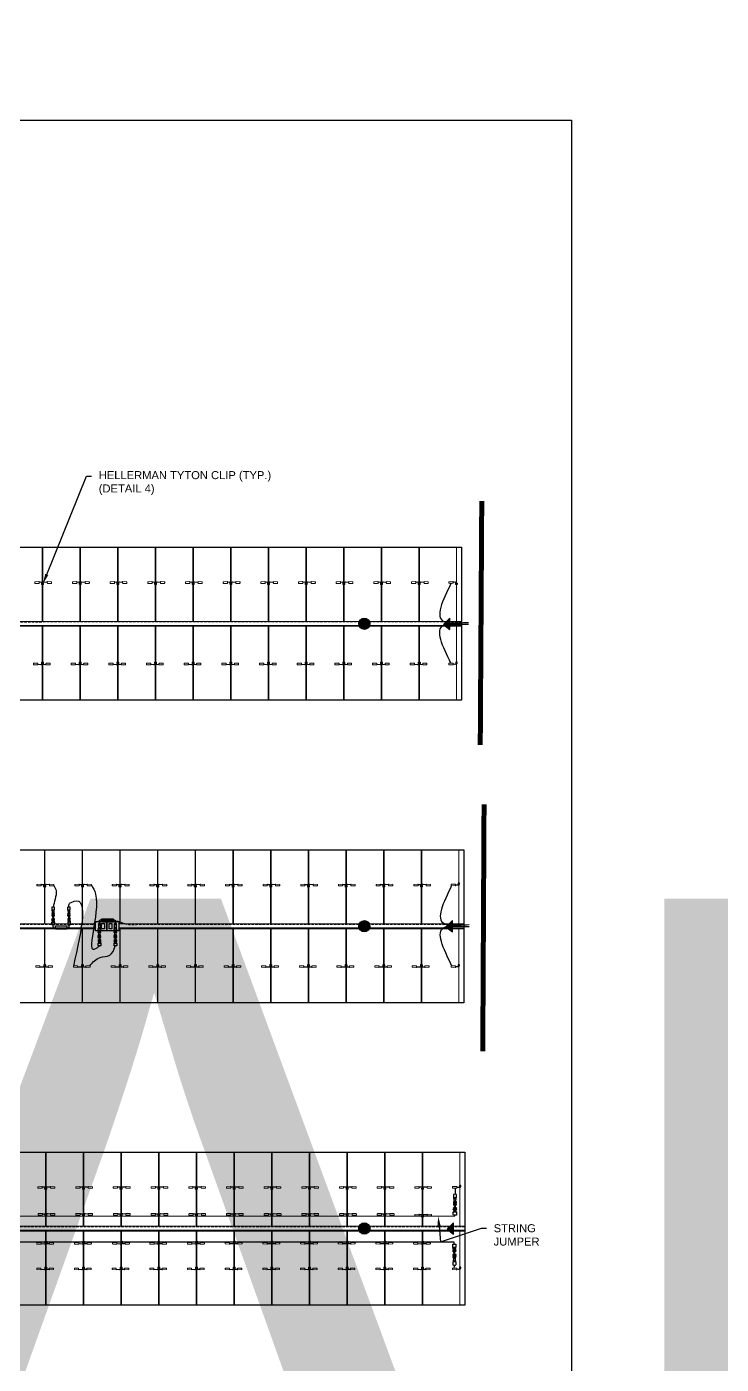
# Model space of a CAD drawing. Header units: feet. Extents: x -327 to 55127, y -2634 to 4121.
# Drawn here: x 169.9 to 239.4, y 70.6 to 204.3 of the extents above; entities that cross this region are included whole.
import ezdxf
from ezdxf import colors
from ezdxf.entities.mleader import LeaderData, LeaderLine
from ezdxf.enums import TextEntityAlignment as Align
from ezdxf.math import Vec2, Vec3

# ---------------------------------------------------------------- set-up
doc = ezdxf.new("R2018")
doc.units = ezdxf.units.FT
doc.header["$MEASUREMENT"] = 0
doc.set_wipeout_variables(frame=1)
for name, pattern in [('ACAD-x100644055pbs01-civil$0${ Chain Double-Dash }', [0]), ('HIDDEN', [0.375, 0.25, -0.125]), ('PHANTOM', [2.5, 1.25, -0.25, 0.25, -0.25, 0.25, -0.25])]:
    doc.linetypes.add(name, pattern=pattern)
for name, color, linetype in [('@2x40.5 Tracker LR5', 5, 'Continuous'), ('E-CABL-HARN-NEG', 3, 'Continuous'), ('E-EQPM-HRDW', 16, 'Continuous'), ('E-HARN-COMP', 8, 'Continuous'), ('E-TRNK-CABL-NEG', 6, 'HIDDEN'), ('E-TRUNK-CABLE-POS', 6, 'HIDDEN'), ('E-WIRING DETAILS', 7, 'Continuous'), ('G-ANNO-TEXT', 1, 'Continuous'), ('G-MATC-LINE', 6, 'PHANTOM'), ('G-TEXT', 7, 'Continuous'), ('PDF_Ediciones', 1, 'Continuous'), ('XREF', 7, 'Continuous')]:
    doc.layers.add(name, color=color, linetype=linetype)
doc.layers.add('E-MODULE', color=253, linetype='Continuous', lineweight=0)
doc.layers.add('E-TRACER-EQMPT', color=252, linetype='Continuous', lineweight=0)
doc.styles.add('NEI-A', font='arial.ttf')
doc.styles.get("Standard").update_dxf_attribs({"font": 'arial.ttf'})

# ---------------------------------------------------------------- blocks, each defined once
blk = doc.blocks.new('DETAIL_TITLE')
at = {"style": 'NEI-A', "flags": 8}
blk.add_attdef('#', text='', height=0.2, dxfattribs=at).set_placement((0.5922, -0.5109), align=Align.MIDDLE_CENTER)
at = {"lineweight": 30, "flags": 104}
blk.add_attdef('DETAIL_TITLE', text='', height=0.2, dxfattribs=at).set_placement((0.9099, -0.5251), align=Align.BOTTOM_LEFT)
at = {"style": 'NEI-A'}
for tag, p in [('SCALE:', (0.9386, -0.7379)), ('1"_=_', (1.5474, -0.7379))]:
    blk.add_attdef(tag, text='', height=0.1, dxfattribs=at).set_placement(p, align=Align.BOTTOM_LEFT)
blk = doc.blocks.new('CLIP')
blk.add_lwpolyline([(-0.09, 0.1), (0.05, 0.1), (0.05, -0.02), (-0.09, -0.02)], close=True)
at = {"layer": 'PDF_Ediciones', "lineweight": 0}
for points in [[(-0.9, -0.15, -0.414213), (-0.93, -0.12), (-0.93, -0.04, -0.414213), (-0.89, 0), (-0.53, 0, -0.414213), (-0.5, -0.04), (-0.5, -0.12, -0.414213), (-0.53, -0.17), (-0.9, -0.15)], [(0.71, -0.15, 0.414213), (0.75, -0.12), (0.75, -0.04, 0.414213), (0.72, 0), (0.35, 0, 0.414213), (0.32, -0.04), (0.32, -0.12, 0.414213), (0.35, -0.17), (0.71, -0.15)]]:
    blk.add_lwpolyline(points, format="xyb", dxfattribs=at)
at = {"layer": 'XREF', "flags": 128}
blk.add_lwpolyline([(-0.51, -0.1), (-0.18, -0.12, 0.486695), (-0.07, -0.03), (-0.07, 0.11, -0.78238), (0.02, 0.12), (0.02, -0.03, 0.37874), (0.16, -0.11), (0.33, -0.1)], format="xyb", dxfattribs=at)
blk = doc.blocks.new('AES Clamp')
h = blk.add_hatch(color=256)
h.dxf.hatch_style = 1
h.paths.add_polyline_path([(-0.56, 0, 1), (0.56, 0, 1)])
at = {"layer": 'E-WIRING DETAILS'}
blk.add_circle((0, 0), 0.564, dxfattribs=at)
blk = doc.blocks.new('Injected piece wire support')
h = blk.add_hatch(color=256)
h.dxf.hatch_style = 1
h.paths.add_polyline_path([(0, 0.57), (0, -0.57), (0.64, 0.07)])
at = {"layer": 'E-EQPM-HRDW', "flags": 128}
blk.add_lwpolyline([(0.64, 0.07), (0, 0.57), (0, -0.57)], close=True, dxfattribs=at)
blk = doc.blocks.new('A$C2C7A52CE')
at = {"layer": 'E-HARN-COMP'}
for p, q in [((-0.496, 0.086, 0.079), (-0.494, 0.085, 0.079)), ((-0.496, -0.086, 0.079), (-0.494, -0.085, 0.079))]:
    blk.add_line(p, q, dxfattribs=at)
for points, elevation in [([(-0.634, -0.1), (-0.636, -0.098), (-0.636, 0.098), (-0.634, 0.1), (-0.576, 0.1), (-0.573, 0.097), (-0.573, -0.097), (-0.576, -0.1), (-0.634, -0.1)], -0.033), ([(-0.634, 0.031), (-0.629, 0.031), (-0.629, 0.022), (-0.598, 0.022)], 0.079), ([(-0.573, 0.062), (-0.571, 0.06), (-0.515, 0.06), (-0.512, 0.062)], 0.015), ([(-0.509, -0.1), (-0.512, -0.097), (-0.512, 0.097), (-0.509, 0.1), (-0.496, 0.1), (-0.496, -0.1), (-0.509, -0.1)], -0.033), ([(-0.493, 0.097), (-0.493, 0.093), (-0.491, 0.089), (-0.389, 0.062), (-0.284, 0.075), (-0.281, 0.078), (-0.27, 0.078), (-0.27, -0.078), (-0.281, -0.078), (-0.284, -0.075), (-0.389, -0.062), (-0.491, -0.089), (-0.493, -0.097), (-0.493, 0.097)], -0.033), ([(-0.27, -0.078), (-0.267, -0.075), (-0.267, 0.075), (-0.27, 0.078)], -0.033), ([(-0.267, 0.069), (-0.263, 0.065), (-0.246, 0.065), (-0.246, 0.072), (-0.237, 0.072), (-0.237, 0.065), (-0.222, 0.065), (-0.218, 0.072), (-0.216, 0.072), (-0.212, 0.065), (-0.209, 0.065), (-0.204, 0.072), (-0.203, 0.072)], 0.079), ([(-0.003, -0.087), (-0.006, -0.091), (-0.033, -0.1), (-0.141, -0.1), (-0.198, -0.098), (-0.203, -0.095), (-0.203, 0.094), (-0.198, 0.098), (-0.141, 0.1), (-0.034, 0.1), (-0.006, 0.09), (-0.003, 0.087), (0, 0.059), (0, 0.002), (-0.002, -0.07), (-0.003, -0.087)], -0.024), ([(-0.634, -0.031), (-0.629, -0.031), (-0.629, -0.022), (-0.598, -0.022)], 0.079), ([(-0.573, -0.063), (-0.571, -0.06), (-0.515, -0.06), (-0.512, -0.063)], 0.015), ([(-0.267, -0.069), (-0.263, -0.065), (-0.246, -0.065), (-0.246, -0.072), (-0.237, -0.072), (-0.237, -0.065), (-0.229, -0.065), (-0.225, -0.073), (-0.223, -0.073), (-0.218, -0.065), (-0.215, -0.065), (-0.211, -0.073), (-0.209, -0.073), (-0.205, -0.065), (-0.203, -0.065)], -0.039)]:
    blk.add_lwpolyline(points, dxfattribs=dict(at, elevation=elevation))
for points in [[(-0.59, 0.018), (-0.426, 0.018)], [(-0.426, 0.018), (-0.426, -0.018)], [(-0.59, -0.018), (-0.426, -0.018)]]:
    blk.add_lwpolyline(points, dxfattribs=at)
blk = doc.blocks.new('A$C084F4888')
at = {"layer": 'E-HARN-COMP'}
for p, q in [((0.523, 0.021, 0.006), (0.415, 0.021, 0.006)), ((0.54, 0.017, 0.006), (0.568, 0.017, 0.006)), ((0.523, -0.021, 0.006), (0.415, -0.021, 0.006)), ((0.54, -0.017, 0.006), (0.568, -0.017, 0.006))]:
    blk.add_line(p, q, dxfattribs=at)
for points, elevation in [([(0.196, -0.096), (0.2, -0.092), (0.2, 0.092), (0.196, 0.097), (0.034, 0.098), (0.006, 0.089), (0.003, 0.086), (0.001, 0.071), (0, 0.031), (0, -0.01), (0.001, -0.072), (0.003, -0.086), (0.033, -0.098), (0.196, -0.096)], -0.011), ([(0.2, 0.068), (0.202, 0.064), (0.203, 0.062), (0.203, 0.056), (0.204, 0.056), (0.205, 0.062), (0.205, 0.064), (0.209, 0.072), (0.212, 0.072), (0.216, 0.064), (0.217, 0.056), (0.22, 0.056)], 0.053), ([(0.275, 0.077), (0.275, -0.077), (0.277, -0.074), (0.277, -0.063), (0.282, -0.059), (0.294, -0.059), (0.314, -0.052), (0.322, -0.052), (0.326, -0.054), (0.351, -0.097), (0.353, -0.098), (0.353, 0.098), (0.35, 0.096), (0.326, 0.054), (0.322, 0.052), (0.314, 0.052), (0.294, 0.059), (0.282, 0.059), (0.277, 0.063), (0.277, 0.074), (0.275, 0.077)], 0), ([(0.353, 0.086), (0.366, 0.086)], 0.004), ([(0.466, 0.063), (0.466, 0.065), (0.457, 0.073), (0.45, 0.076), (0.431, 0.076), (0.433, 0.07), (0.373, 0.07), (0.369, 0.075), (0.369, 0.096), (0.366, 0.098), (0.366, -0.098), (0.369, -0.096), (0.369, -0.075), (0.373, -0.07), (0.433, -0.07), (0.431, -0.076), (0.45, -0.076), (0.457, -0.073), (0.466, -0.065), (0.466, -0.063), (0.464, -0.062), (0.373, -0.059), (0.369, -0.055), (0.369, -0.044), (0.371, -0.042), (0.371, 0.042), (0.369, 0.044), (0.369, 0.055), (0.373, 0.059)], 0.027), ([(0.373, 0.059), (0.464, 0.062), (0.466, 0.063)], 0.027), ([(0.2, -0.067), (0.203, -0.072), (0.205, -0.072), (0.209, -0.064), (0.212, -0.064), (0.216, -0.072), (0.218, -0.072), (0.223, -0.064), (0.223, -0.062)], 0.006), ([(0.353, -0.086), (0.366, -0.086)], 0.004)]:
    blk.add_lwpolyline(points, dxfattribs=dict(at, elevation=elevation))
for points in [[(0.266, 0.077), (0.264, 0.074), (0.264, 0.067), (0.259, 0.062), (0.252, 0.062), (0.252, 0.064), (0.227, 0.064), (0.227, 0.062), (0.226, 0.062), (0.222, 0.062), (0.22, 0.06), (0.22, 0.05), (0.221, 0.047), (0.223, 0.045), (0.226, 0.044), (0.26, 0.044), (0.263, 0.045), (0.264, 0.048), (0.264, 0.067)], [(0.371, 0.037), (0.38, 0.037)], [(0.38, -0.042), (0.38, 0.042), (0.381, 0.041), (0.381, -0.041), (0.38, -0.042)], [(0.382, 0.035), (0.385, 0.034), (0.385, -0.034), (0.382, -0.035), (0.382, 0.035), (0.381, 0.039)], [(0.385, 0.029), (0.392, 0.029)], [(0.397, 0.039), (0.396, 0.035), (0.392, 0.034), (0.392, -0.034), (0.396, -0.035), (0.396, 0.035)], [(0.398, 0.042), (0.397, 0.041), (0.397, -0.041), (0.398, -0.042), (0.398, 0.042)], [(0.398, 0.037), (0.403, 0.037)], [(0.403, 0.042), (0.406, 0.041), (0.41, 0.038), (0.41, 0.034), (0.414, 0.032), (0.573, 0.032), (0.574, 0.031), (0.575, 0.024), (0.575, -0.024), (0.575, -0.03), (0.573, -0.032), (0.414, -0.032), (0.41, -0.038), (0.406, -0.041), (0.405, -0.042), (0.403, -0.042), (0.403, 0.042)], [(0.537, 0.024), (0.538, 0.022), (0.538, -0.022), (0.537, -0.024), (0.537, 0.024)], [(0.575, 0.024), (0.57, 0.019), (0.57, -0.019), (0.575, -0.024)], [(0.266, -0.077), (0.264, -0.074), (0.264, -0.067), (0.259, -0.062), (0.252, -0.062), (0.252, -0.064), (0.227, -0.064), (0.227, -0.062), (0.226, -0.062), (0.222, -0.062), (0.22, -0.06), (0.22, -0.05), (0.221, -0.047), (0.223, -0.045), (0.226, -0.044), (0.26, -0.044), (0.263, -0.045), (0.264, -0.048), (0.264, -0.067)], [(0.371, -0.037), (0.38, -0.037)], [(0.381, -0.039), (0.382, -0.035)], [(0.385, -0.029), (0.392, -0.029)], [(0.396, -0.035), (0.397, -0.039)], [(0.398, -0.037), (0.403, -0.037)]]:
    blk.add_lwpolyline(points, dxfattribs=at)
at = {"layer": 'E-HARN-COMP', "elevation": 0.063}
blk.add_lwpolyline([(0.351, 0.024), (0.299, 0.024), (0.299, -0.024), (0.351, -0.024)], close=True, dxfattribs=at)
at = {"layer": 'E-HARN-COMP'}
blk.add_circle((0.318, 0, 0.052), 0.0136, dxfattribs=at)
blk = doc.blocks.new('drop')
at = {"layer": 'E-HARN-COMP'}
blk.add_line((-0.9, 0.35), (0.9, 0.35), dxfattribs=at)
for points in [[(-0.9, 0.41, 0.38464), (-1.28, 0.11), (-1.28, -0.18)], [(0.89, 0.41, -0.38464), (1.27, 0.11), (1.27, -0.18)]]:
    blk.add_lwpolyline(points, format="xyb", dxfattribs=at)
blk.add_lwpolyline([(-0.9, 0.54), (0.9, 0.54), (0.9, 0), (-0.9, 0)], close=True, dxfattribs=at)
blk = doc.blocks.new('Fuse Base')
blk.add_wipeout([(-1.12, 0.46), (1.21, 0.47), (1.21, -0.46), (-1.12, -0.46)])
at = {"layer": 'E-HARN-COMP'}
for points in [[(-1.12, 0.46), (0, 0.46), (0, -0.46), (-1.12, -0.46)], [(-0.52, 0.27), (-0.23, 0.27), (-0.23, -0.27), (-0.52, -0.27)], [(0, 0.46), (1.21, 0.47), (1.21, -0.46), (0, -0.46)], [(0.25, 0.26), (0.51, 0.26), (0.51, -0.26), (0.25, -0.26)]]:
    blk.add_lwpolyline(points, close=True, dxfattribs=at)
blk = doc.blocks.new('E-100-18')
for points in [[(-0.0625, -0.15625), (0.0625, -0.15625), (0.0625, 0.15625), (-0.0625, 0.15625), (-0.0625, -0.15625)], [(-0.0625, 0.09375), (0.0625, 0.09375)], [(-0.0625, -0.09375), (0.0625, -0.09375)]]:
    blk.add_lwpolyline(points)
blk = doc.blocks.new('sub-title')
at = {"color": 153, "lineweight": 30, "flags": 106}
blk.add_attdef('SUB_TITLE', text='', height=0.1875, dxfattribs=at).set_placement((0, 0.1875), align=Align.MIDDLE_CENTER)
blk = doc.blocks.new('*U38')
at = {"layer": 'Defpoints'}
blk.add_lwpolyline([(0, 23.011), (26.909, 23.011), (26.909, 0), (0, 0)], close=True, dxfattribs=at)

msp = doc.modelspace()

# ---------------------------------------------------------------- linework, layer by layer
for points in [[(213, 148.55), (212.86, 148.55), (212.86, 148.67), (213, 148.67)], [(212.99, 140.76), (212.86, 140.76), (212.86, 140.64), (212.99, 140.64)], [(212.99, 140.76), (212.86, 140.76), (212.86, 140.64), (212.99, 140.64)], [(213.23, 118.68), (213.09, 118.68), (213.09, 118.56), (213.23, 118.56)], [(213.23, 118.68), (213.09, 118.68), (213.09, 118.56), (213.23, 118.56)], [(213.23, 110.52), (213.09, 110.52), (213.09, 110.4), (213.23, 110.4)], [(213.23, 110.52), (213.09, 110.52), (213.09, 110.4), (213.23, 110.4)], [(213.35, 88.45), (213.21, 88.45), (213.21, 88.33), (213.35, 88.33)], [(213.35, 88.45), (213.21, 88.45), (213.21, 88.33), (213.35, 88.33)], [(213.35, 80.29), (213.21, 80.29), (213.21, 80.17), (213.35, 80.17)], [(213.35, 80.29), (213.21, 80.29), (213.21, 80.17), (213.35, 80.17)]]:
    msp.add_lwpolyline(points, close=True)
at = {"layer": '@2x40.5 Tracker LR5'}
for points in [[(213.42, 152.26), (213.42, 136.96), (41.19, 136.96), (41.19, 152.26)], [(213.64, 122.02), (213.64, 106.72), (41.41, 106.72), (41.41, 122.02)], [(213.76, 91.78), (213.76, 76.49), (41.53, 76.49), (41.53, 91.78)]]:
    msp.add_lwpolyline(points, close=True, dxfattribs=at)
at = {"layer": 'E-CABL-HARN-NEG'}
msp.add_line((212.75, 85.39, 0.11), (109.87, 85.33, 0.04), dxfattribs=at)
at = {"layer": 'E-CABL-HARN-NEG', "elevation": 0.11, "flags": 128}
msp.add_lwpolyline([(212.75, 85.39), (212.75, 85.49)], dxfattribs=at)
at = {"layer": 'E-CABL-HARN-NEG', "elevation": 0.04}
msp.add_lwpolyline([(212.7, 82.59), (212.7, 82.79), (109.81, 82.79)], dxfattribs=at)
at = {"layer": 'E-CABL-HARN-NEG'}
for points in [[(212.37, 148.63), (211.64, 144.84), (213.06, 144.71), (214.13, 144.73)], [(212.37, 140.66), (211.64, 144.45), (213.06, 144.58), (214.13, 144.56)], [(212.43, 118.43), (211.7, 114.64), (213.12, 114.51), (214.19, 114.53)], [(212.43, 110.45), (211.7, 114.25), (213.12, 114.37), (214.19, 114.35)], [(212.78, 88.18, 0.02), (212.77, 87.57, 0)], [(212.7, 80.5, 0.01), (212.7, 80.5, -0.03), (212.67, 80.19, -0.06)]]:
    msp.add_spline(points, degree=3, dxfattribs=at)
for points, end_tangent in [([(172.62, 118.45), (172.85, 117.91, -0.02), (172.75, 117.09, -0.02), (172.56, 116.28, -0.03)], (0.55098, -0.834518)), ([(174.14, 116.28, -0.06), (174.21, 116.65, 0.04), (174.35, 116.75, 0.04), (174.59, 110.38)], (-0.057691, -0.998335)), ([(176.23, 110.42), (177.25, 111.25, -0.05), (178.22, 111.48, -0.09), (178.77, 112.4, -0.05)], (-0.031277, 0.999511))]:
    msp.add_spline(points, degree=3, dxfattribs=dict(at, end_tangent=end_tangent))
at = {"layer": 'E-MODULE'}
for points in [[(167.75, 152.26), (167.75, 144.85), (171.46, 144.85), (171.46, 152.26), (167.75, 152.26)], [(171.52, 152.26), (171.52, 144.85), (175.23, 144.85), (175.23, 152.26), (171.52, 152.26)], [(175.29, 152.26), (175.29, 144.85), (179, 144.85), (179, 152.26), (175.29, 152.26)], [(179.06, 152.26), (179.06, 144.85), (182.77, 144.85), (182.77, 152.26), (179.06, 152.26)], [(182.83, 152.26), (182.83, 144.85), (186.54, 144.85), (186.54, 152.26), (182.83, 152.26)], [(186.6, 152.26), (186.6, 144.85), (190.31, 144.85), (190.31, 152.26), (186.6, 152.26)], [(190.37, 152.26), (190.37, 144.85), (194.08, 144.85), (194.08, 152.26), (190.37, 152.26)], [(194.14, 152.26), (194.14, 144.85), (197.85, 144.85), (197.85, 152.26), (194.14, 152.26)], [(197.91, 152.26), (197.91, 144.85), (201.62, 144.85), (201.62, 152.26), (197.91, 152.26)], [(201.68, 152.26), (201.68, 144.85), (205.39, 144.85), (205.39, 152.26), (201.68, 152.26)], [(205.45, 152.26), (205.45, 144.85), (209.16, 144.85), (209.16, 152.26), (205.45, 152.26)], [(209.22, 152.26), (209.22, 144.85), (212.93, 144.85), (212.93, 152.26), (209.22, 152.26)], [(167.75, 144.36), (167.75, 136.96), (171.46, 136.96), (171.46, 144.36), (167.75, 144.36)], [(171.52, 144.36), (171.52, 136.96), (175.23, 136.96), (175.23, 144.36), (171.52, 144.36)], [(175.29, 144.36), (175.29, 136.96), (179, 136.96), (179, 144.36), (175.29, 144.36)], [(179.06, 144.36), (179.06, 136.96), (182.77, 136.96), (182.77, 144.36), (179.06, 144.36)], [(182.83, 144.36), (182.83, 136.96), (186.54, 136.96), (186.54, 144.36), (182.83, 144.36)], [(186.6, 144.36), (186.6, 136.96), (190.31, 136.96), (190.31, 144.36), (186.6, 144.36)], [(190.37, 144.36), (190.37, 136.96), (194.08, 136.96), (194.08, 144.36), (190.37, 144.36)], [(194.14, 144.36), (194.14, 136.96), (197.85, 136.96), (197.85, 144.36), (194.14, 144.36)], [(197.91, 144.36), (197.91, 136.96), (201.62, 136.96), (201.62, 144.36), (197.91, 144.36)], [(201.68, 144.36), (201.68, 136.96), (205.39, 136.96), (205.39, 144.36), (201.68, 144.36)], [(205.45, 144.36), (205.45, 136.96), (209.16, 136.96), (209.16, 144.36), (205.45, 144.36)], [(209.22, 144.36), (209.22, 136.96), (212.93, 136.96), (212.93, 144.36), (209.22, 144.36)], [(167.97, 122.02), (167.97, 114.61), (171.68, 114.61), (171.68, 122.02), (167.97, 122.02)], [(171.74, 122.02), (171.74, 114.61), (175.45, 114.61), (175.45, 122.02), (171.74, 122.02)], [(175.51, 122.02), (175.51, 114.61), (179.22, 114.61), (179.22, 122.02), (175.51, 122.02)], [(179.28, 122.02), (179.28, 114.61), (182.99, 114.61), (182.99, 122.02), (179.28, 122.02)], [(183.05, 122.02), (183.05, 114.61), (186.76, 114.61), (186.76, 122.02), (183.05, 122.02)], [(186.82, 122.02), (186.82, 114.61), (190.53, 114.61), (190.53, 122.02), (186.82, 122.02)], [(190.59, 122.02), (190.59, 114.61), (194.3, 114.61), (194.3, 122.02), (190.59, 122.02)], [(194.36, 122.02), (194.36, 114.61), (198.07, 114.61), (198.07, 122.02), (194.36, 122.02)], [(198.13, 122.02), (198.13, 114.61), (201.84, 114.61), (201.84, 122.02), (198.13, 122.02)], [(201.9, 122.02), (201.9, 114.61), (205.61, 114.61), (205.61, 122.02), (201.9, 122.02)], [(205.67, 122.02), (205.67, 114.61), (209.38, 114.61), (209.38, 122.02), (205.67, 122.02)], [(209.44, 122.02), (209.44, 114.61), (213.15, 114.61), (213.15, 122.02), (209.44, 122.02)], [(167.97, 114.12), (167.97, 106.72), (171.68, 106.72), (171.68, 114.12), (167.97, 114.12)], [(171.74, 114.12), (171.74, 106.72), (175.45, 106.72), (175.45, 114.12), (171.74, 114.12)], [(175.51, 114.12), (175.51, 106.72), (179.22, 106.72), (179.22, 114.12), (175.51, 114.12)], [(179.28, 114.12), (179.28, 106.72), (182.99, 106.72), (182.99, 114.12), (179.28, 114.12)], [(183.05, 114.12), (183.05, 106.72), (186.76, 106.72), (186.76, 114.12), (183.05, 114.12)], [(186.82, 114.12), (186.82, 106.72), (190.53, 106.72), (190.53, 114.12), (186.82, 114.12)], [(190.59, 114.12), (190.59, 106.72), (194.3, 106.72), (194.3, 114.12), (190.59, 114.12)], [(194.36, 114.12), (194.36, 106.72), (198.07, 106.72), (198.07, 114.12), (194.36, 114.12)], [(198.13, 114.12), (198.13, 106.72), (201.84, 106.72), (201.84, 114.12), (198.13, 114.12)], [(201.9, 114.12), (201.9, 106.72), (205.61, 106.72), (205.61, 114.12), (201.9, 114.12)], [(205.67, 114.12), (205.67, 106.72), (209.38, 106.72), (209.38, 114.12), (205.67, 114.12)], [(209.44, 114.12), (209.44, 106.72), (213.15, 106.72), (213.15, 114.12), (209.44, 114.12)], [(168.09, 91.78), (168.09, 84.38), (171.8, 84.38), (171.8, 91.78), (168.09, 91.78)], [(171.86, 91.78), (171.86, 84.38), (175.57, 84.38), (175.57, 91.78), (171.86, 91.78)], [(175.63, 91.78), (175.63, 84.38), (179.34, 84.38), (179.34, 91.78), (175.63, 91.78)], [(179.4, 91.78), (179.4, 84.38), (183.11, 84.38), (183.11, 91.78), (179.4, 91.78)], [(183.17, 91.78), (183.17, 84.38), (186.88, 84.38), (186.88, 91.78), (183.17, 91.78)], [(186.94, 91.78), (186.94, 84.38), (190.65, 84.38), (190.65, 91.78), (186.94, 91.78)], [(190.71, 91.78), (190.71, 84.38), (194.42, 84.38), (194.42, 91.78), (190.71, 91.78)], [(194.48, 91.78), (194.48, 84.38), (198.19, 84.38), (198.19, 91.78), (194.48, 91.78)], [(198.25, 91.78), (198.25, 84.38), (201.96, 84.38), (201.96, 91.78), (198.25, 91.78)], [(202.02, 91.78), (202.02, 84.38), (205.73, 84.38), (205.73, 91.78), (202.02, 91.78)], [(205.79, 91.78), (205.79, 84.38), (209.5, 84.38), (209.5, 91.78), (205.79, 91.78)], [(209.56, 91.78), (209.56, 84.38), (213.27, 84.38), (213.27, 91.78), (209.56, 91.78)], [(168.09, 83.89), (168.09, 76.49), (171.8, 76.49), (171.8, 83.89), (168.09, 83.89)], [(171.86, 83.89), (171.86, 76.49), (175.57, 76.49), (175.57, 83.89), (171.86, 83.89)], [(175.63, 83.89), (175.63, 76.49), (179.34, 76.49), (179.34, 83.89), (175.63, 83.89)], [(179.4, 83.89), (179.4, 76.49), (183.11, 76.49), (183.11, 83.89), (179.4, 83.89)], [(183.17, 83.89), (183.17, 76.49), (186.88, 76.49), (186.88, 83.89), (183.17, 83.89)], [(186.94, 83.89), (186.94, 76.49), (190.65, 76.49), (190.65, 83.89), (186.94, 83.89)], [(190.71, 83.89), (190.71, 76.49), (194.42, 76.49), (194.42, 83.89), (190.71, 83.89)], [(194.48, 83.89), (194.48, 76.49), (198.19, 76.49), (198.19, 83.89), (194.48, 83.89)], [(198.25, 83.89), (198.25, 76.49), (201.96, 76.49), (201.96, 83.89), (198.25, 83.89)], [(202.02, 83.89), (202.02, 76.49), (205.73, 76.49), (205.73, 83.89), (202.02, 83.89)], [(205.79, 83.89), (205.79, 76.49), (209.5, 76.49), (209.5, 83.89), (205.79, 83.89)], [(209.56, 83.89), (209.56, 76.49), (213.27, 76.49), (213.27, 83.89), (209.56, 83.89)]]:
    msp.add_lwpolyline(points, dxfattribs=at)
at = {"layer": 'E-TRACER-EQMPT'}
for points in [[(213.42, 144.85), (41.21, 144.85), (41.21, 144.36), (213.42, 144.36)], [(137.55, 144.36), (213.42, 144.36), (213.42, 144.85), (137.55, 144.85)], [(137.77, 114.12), (213.64, 114.12), (213.64, 114.61), (137.77, 114.61)], [(137.89, 83.89), (213.76, 83.89), (213.76, 84.38), (137.89, 84.38)]]:
    msp.add_lwpolyline(points, dxfattribs=at)
at = {"layer": 'E-TRNK-CABL-NEG', "linetype": 'ACAD-x100644055pbs01-civil$0${ Chain Double-Dash }'}
for p, q in [((213.42, 144.42), (29.66, 144.5, -0.1)), ((213.65, 114.18), (41.11, 114.26, -0.1)), ((213.75, 83.95), (41.21, 84.03, -0.1))]:
    msp.add_line(p, q, dxfattribs=at)
at = {"layer": 'E-TRUNK-CABLE-POS'}
for p, q in [((213.42, 144.8), (149.45, 144.78, -0.03)), ((176.5, 114.55, -0.02), (81.23, 114.52, -0.08)), ((213.65, 114.56), (180.85, 114.55, -0.02)), ((213.75, 84.33), (111.31, 84.3, -0.06))]:
    msp.add_line(p, q, dxfattribs=at)
at = {"layer": 'G-MATC-LINE', "const_width": 0.5}
for points in [[(215.45, 156.89), (215.3, 132.5)], [(215.68, 126.56), (215.55, 101.85)]]:
    msp.add_lwpolyline(points, dxfattribs=at)
at = {"layer": 'PDF_Ediciones', "lineweight": 0}
for points in [[(212.2, 148.8, 0.414213), (212.16, 148.77), (212.16, 148.69, 0.414213), (212.19, 148.66), (212.55, 148.66, 0.414213), (212.58, 148.69), (212.58, 148.77, 0.414213), (212.55, 148.82), (212.2, 148.8)], [(212.2, 140.51, -0.414213), (212.15, 140.54), (212.15, 140.62, -0.414213), (212.19, 140.66), (212.55, 140.66, -0.414213), (212.58, 140.62), (212.58, 140.54, -0.414213), (212.55, 140.49), (212.2, 140.51)], [(212.2, 140.51, -0.414213), (212.15, 140.54), (212.15, 140.62, -0.414213), (212.19, 140.66), (212.55, 140.66, -0.414213), (212.58, 140.62), (212.58, 140.54, -0.414213), (212.55, 140.49), (212.2, 140.51)], [(212.43, 118.43, -0.414213), (212.39, 118.46), (212.39, 118.54, -0.414213), (212.42, 118.58), (212.79, 118.58, -0.414213), (212.82, 118.54), (212.82, 118.46, -0.414213), (212.79, 118.41), (212.43, 118.43)], [(212.43, 118.43, -0.414213), (212.39, 118.46), (212.39, 118.54, -0.414213), (212.42, 118.58), (212.79, 118.58, -0.414213), (212.82, 118.54), (212.82, 118.46, -0.414213), (212.79, 118.41), (212.43, 118.43)], [(212.43, 110.27, -0.414213), (212.39, 110.3), (212.39, 110.38, -0.414213), (212.42, 110.42), (212.79, 110.42, -0.414213), (212.82, 110.38), (212.82, 110.3, -0.414213), (212.79, 110.25), (212.43, 110.27)], [(212.43, 110.27, -0.414213), (212.39, 110.3), (212.39, 110.38, -0.414213), (212.42, 110.42), (212.79, 110.42, -0.414213), (212.82, 110.38), (212.82, 110.3, -0.414213), (212.79, 110.25), (212.43, 110.27)], [(212.55, 88.2, -0.414213), (212.51, 88.23), (212.51, 88.31, -0.414213), (212.54, 88.35), (212.9, 88.35, -0.414213), (212.94, 88.31), (212.94, 88.23, -0.414213), (212.9, 88.18), (212.55, 88.2)], [(212.55, 88.2, -0.414213), (212.51, 88.23), (212.51, 88.31, -0.414213), (212.54, 88.35), (212.9, 88.35, -0.414213), (212.94, 88.31), (212.94, 88.23, -0.414213), (212.9, 88.18), (212.55, 88.2)], [(212.55, 80.04, -0.414213), (212.51, 80.07), (212.51, 80.15, -0.414213), (212.54, 80.19), (212.9, 80.19, -0.414213), (212.94, 80.15), (212.94, 80.07, -0.414213), (212.9, 80.02), (212.55, 80.04)], [(212.55, 80.04, -0.414213), (212.51, 80.07), (212.51, 80.15, -0.414213), (212.54, 80.19), (212.9, 80.19, -0.414213), (212.94, 80.15), (212.94, 80.07, -0.414213), (212.9, 80.02), (212.55, 80.04)]]:
    msp.add_lwpolyline(points, format="xyb", dxfattribs=at)
at = {"layer": 'XREF', "flags": 128}
for points in [[(212.93, 148.51, -0.347123), (212.89, 148.54), (212.89, 148.69, 0.37874), (212.74, 148.77), (212.58, 148.75)], [(212.93, 148.51, -0.347123), (212.89, 148.54), (212.89, 148.69, 0.37874), (212.74, 148.77), (212.58, 148.75)], [(212.93, 140.81, 0.347123), (212.89, 140.78), (212.89, 140.63, -0.37874), (212.74, 140.55), (212.58, 140.56)], [(212.93, 140.81, 0.347123), (212.89, 140.78), (212.89, 140.63, -0.37874), (212.74, 140.55), (212.58, 140.56)], [(213.16, 118.73, 0.347123), (213.12, 118.7), (213.12, 118.55, -0.37874), (212.98, 118.47), (212.81, 118.48)], [(213.16, 118.73, 0.347123), (213.12, 118.7), (213.12, 118.55, -0.37874), (212.98, 118.47), (212.81, 118.48)], [(213.16, 110.57, 0.347123), (213.12, 110.54), (213.12, 110.39, -0.37874), (212.98, 110.31), (212.82, 110.32)], [(213.16, 110.57, 0.347123), (213.12, 110.54), (213.12, 110.39, -0.37874), (212.98, 110.31), (212.82, 110.32)], [(213.28, 88.5, 0.347123), (213.24, 88.47), (213.24, 88.32, -0.37874), (213.09, 88.24), (212.93, 88.25)], [(213.28, 88.5, 0.347123), (213.24, 88.47), (213.24, 88.32, -0.37874), (213.09, 88.24), (212.93, 88.25)], [(213.28, 80.34, 0.347123), (213.24, 80.31), (213.24, 80.16, -0.37874), (213.09, 80.07), (212.94, 80.09)], [(213.28, 80.34, 0.347123), (213.24, 80.31), (213.24, 80.16, -0.37874), (213.09, 80.07), (212.94, 80.09)]]:
    msp.add_lwpolyline(points, format="xyb", dxfattribs=at)

# ---------------------------------------------------------------- block references
at = {"layer": 'E-CABL-HARN-NEG', "xscale": 0.625, "yscale": 0.625, "zscale": 0.625, "rotation": 180}
msp.add_blockref('drop', (173.36, 114.4, -0.02), dxfattribs=at)
at = {"layer": 'E-HARN-COMP'}
for name, p, xscale, yscale, zscale, rotation in [('A$C2C7A52CE', (172.56, 116.28, -0.03), -1.371329021508951, 1.371329021508951, 1.371329021508951, 270), ('A$C084F4888', (172.56, 114.51, -0.02), -1.371329021508951, 1.371329021508951, 1.371329021508951, 270), ('A$C2C7A52CE', (174.14, 116.28, -0.03), -1.371329021508951, 1.371329021508951, 1.371329021508951, 270), ('A$C084F4888', (174.16, 114.51, -0.02), 1.371329021508951, 1.371329021508951, 1.371329021508951, 89.99999999999999), ('A$C084F4888', (177.2, 112.4, 0.01), -1.371329021508951, 1.371329021508951, 1.371329021508951, 270), ('A$C084F4888', (178.79, 112.4, -0.04), -1.371329021508951, 1.371329021508951, 1.371329021508951, 270), ('A$C2C7A52CE', (212.77, 87.57, 0.04), -1.645594825810741, 1.645594825810741, 1.645594825810741, 270), ('A$C084F4888', (212.76, 85.49, -0.06), -1.645594825810741, 1.645594825810741, 1.645594825810741, 270), ('A$C084F4888', (212.7, 82.59, -0.05), -1.645594825810741, 1.645594825810741, 1.645594825810741, 90), ('A$C2C7A52CE', (212.71, 80.5, 0.05), -1.645594825810741, 1.645594825810741, 1.645594825810741, 90)]:
    msp.add_blockref(name, p, dxfattribs=dict(at, xscale=xscale, yscale=yscale, zscale=zscale, rotation=rotation))
at = {"layer": 'G-ANNO-TEXT'}
ref = msp.add_blockref('DETAIL_TITLE', (61.14, 1018.09), dxfattribs=dict(at, xscale=128.9267043143703, yscale=128.9267043143703, zscale=128.9267043143703))
lines = msp.add_mtext('{\\LDC BLOCK TYPE-2 (3) STRINGS (52) MODULES [580W-NORTH MOTOR GAP] }', dxfattribs={"layer": '0', "insert": (178.45, 989.07), "char_height": 988.1378, "attachment_point": 1})
ref.add_attrib('DETAIL_TITLE', '', (178.45, 989.07)).embed_mtext(lines)
at = {"layer": 'XREF', "rotation": 180}
for name, p in [('CLIP', (171.47, 148.65)), ('CLIP', (175.25, 148.65)), ('CLIP', (179.01, 148.65)), ('CLIP', (182.79, 148.65)), ('CLIP', (186.55, 148.65)), ('CLIP', (190.33, 148.65)), ('CLIP', (194.09, 148.65)), ('CLIP', (197.87, 148.65)), ('CLIP', (201.63, 148.65)), ('CLIP', (205.4, 148.65)), ('CLIP', (209.17, 148.65)), ('Injected piece wire support', (212.27, 144.61)), ('CLIP', (171.69, 118.41)), ('CLIP', (175.47, 118.41)), ('CLIP', (179.23, 118.41)), ('CLIP', (183, 118.41)), ('CLIP', (186.77, 118.41)), ('CLIP', (190.54, 118.41)), ('CLIP', (194.31, 118.41)), ('CLIP', (198.08, 118.41)), ('CLIP', (201.85, 118.41)), ('CLIP', (205.62, 118.41)), ('CLIP', (209.39, 118.41)), ('Injected piece wire support', (212.51, 114.39)), ('CLIP', (171.79, 88.18)), ('CLIP', (175.57, 88.18)), ('CLIP', (179.33, 88.18)), ('CLIP', (183.11, 88.18)), ('CLIP', (186.87, 88.18)), ('CLIP', (190.65, 88.18)), ('CLIP', (194.41, 88.18)), ('CLIP', (198.19, 88.18)), ('CLIP', (201.95, 88.18)), ('CLIP', (205.73, 88.18)), ('CLIP', (209.49, 88.18)), ('CLIP', (171.8, 85.49, 0.1)), ('CLIP', (175.57, 85.49, 0.1)), ('CLIP', (179.34, 85.49, 0.1)), ('CLIP', (183.12, 85.49, 0.1)), ('CLIP', (186.89, 85.49, 0.1)), ('CLIP', (190.65, 85.49, 0.1)), ('CLIP', (194.43, 85.49, 0.1)), ('CLIP', (198.19, 85.49, 0.1)), ('CLIP', (201.97, 85.49, 0.1)), ('CLIP', (205.74, 85.49, 0.1)), ('CLIP', (209.5, 85.41)), ('Injected piece wire support', (212.63, 84.16))]:
    msp.add_blockref(name, p, dxfattribs=at)
at = {"layer": 'XREF'}
for name, p in [('AES Clamp', (203.7, 144.61)), ('CLIP', (171.52, 140.66)), ('CLIP', (175.29, 140.66)), ('CLIP', (179.06, 140.66)), ('CLIP', (182.83, 140.66)), ('CLIP', (186.6, 140.66)), ('CLIP', (190.37, 140.66)), ('CLIP', (194.14, 140.66)), ('CLIP', (197.91, 140.66)), ('CLIP', (201.68, 140.66)), ('CLIP', (205.45, 140.66)), ('CLIP', (209.22, 140.66)), ('AES Clamp', (203.7, 114.37)), ('CLIP', (171.74, 110.42)), ('CLIP', (175.51, 110.42)), ('CLIP', (179.28, 110.42)), ('CLIP', (183.05, 110.42)), ('CLIP', (186.82, 110.42)), ('CLIP', (190.59, 110.42)), ('CLIP', (194.35, 110.42)), ('CLIP', (198.13, 110.42)), ('CLIP', (201.89, 110.42)), ('CLIP', (205.67, 110.42)), ('CLIP', (209.43, 110.42)), ('AES Clamp', (203.7, 84.15)), ('CLIP', (190.71, 82.76, 0.1)), ('CLIP', (194.48, 82.76, 0.1)), ('CLIP', (198.25, 82.76, 0.1)), ('CLIP', (202.02, 82.76, 0.1)), ('CLIP', (205.79, 82.76, 0.1)), ('CLIP', (171.86, 82.75)), ('CLIP', (175.63, 82.75)), ('CLIP', (179.44, 82.75)), ('CLIP', (183.16, 82.75)), ('CLIP', (186.94, 82.75)), ('CLIP', (209.56, 82.75, 0.07)), ('CLIP', (171.84, 80.19)), ('CLIP', (175.61, 80.19)), ('CLIP', (179.38, 80.19)), ('CLIP', (183.15, 80.19)), ('CLIP', (186.92, 80.19)), ('CLIP', (190.69, 80.19)), ('CLIP', (194.46, 80.19)), ('CLIP', (198.23, 80.19)), ('CLIP', (202, 80.19)), ('CLIP', (205.77, 80.19)), ('CLIP', (209.54, 80.19))]:
    msp.add_blockref(name, p, dxfattribs=at)

# ---------------------------------------------------------------- leaders
at = {"layer": 'G-ANNO-TEXT'}
ml = msp.add_multileader_mtext('Standard', dxfattribs=at)
ml.set_content('TRACKER TO TRACKER JUMP (TYP.)\\P(DETAIL 5)', color=256, style='NEI-A')
ml.set_leader_properties()
ml.build(insert=Vec2(0, 0))
ml.multileader.update_dxf_attribs({"dogleg_length": 0.0625, "arrow_head_size": 1, "scale": 8})
ctx = ml.context
ctx.base_point, ctx.scale, ctx.char_height, ctx.arrow_head_size, ctx.landing_gap_size, ctx.plane_origin = Vec3(47.85, 161.05), 8, 0.8, 1, 0.72, Vec3(39.65, 145.53)
notes = []
notes.append((ctx, [(0, (1, 1, 0), (47.35, 161.05), (1, 0), 0.5, [(0, [(42.52, 144.96)], 0, [])])]))
ctx.mtext.insert, ctx.mtext.width, ctx.mtext.defined_height, ctx.mtext.flow_direction = Vec3(48.57, 161.57), 21.3912, 4.71, 5
ml = msp.add_multileader_mtext('Standard', dxfattribs=at)
ml.set_content('DRIVE MOTOR \\PLOCATION (TYP.)', color=256, style='NEI-A')
ml.set_leader_properties()
ml.build(insert=Vec2(0, 0))
ml.multileader.update_dxf_attribs({"dogleg_length": 0.0625, "arrow_head_size": 1, "scale": 8})
ctx = ml.context
ctx.base_point, ctx.scale, ctx.char_height, ctx.arrow_head_size, ctx.landing_gap_size, ctx.plane_origin = Vec3(133.37, 159.46), 8, 0.8, 1, 0.72, Vec3(125.32, 147.29)
notes.append((ctx, [(0, (1, 1, 0), (132.87, 159.46), (1, 0), 0.5, [(0, [(129.22, 146.61)], 0, [])])]))
ctx.mtext.insert, ctx.mtext.width, ctx.mtext.flow_direction = Vec3(134.09, 159.98), 12.6342, 5
ml = msp.add_multileader_mtext('Standard', dxfattribs=at)
ml.set_content('HELLERMAN TYTON CLIP (TYP.)\\P(DETAIL 4)', color=256, style='NEI-A')
ml.set_leader_properties()
ml.build(insert=Vec2(0, 0))
ml.multileader.update_dxf_attribs({"dogleg_length": 0.0625, "arrow_head_size": 1, "scale": 8})
ctx = ml.context
ctx.base_point, ctx.scale, ctx.char_height, ctx.arrow_head_size, ctx.landing_gap_size, ctx.plane_origin = Vec3(176.4, 159.36), 8, 0.8, 1, 0.72, Vec3(168.67, 149.19)
notes.append((ctx, [(0, (1, 1, 0), (175.9, 159.36), (1, 0), 0.5, [(0, [(171.54, 148.61)], 0, [])])]))
ctx.mtext.insert, ctx.mtext.width, ctx.mtext.flow_direction = Vec3(177.12, 159.87), 17.5037, 5
ml = msp.add_multileader_mtext('Standard', dxfattribs=at)
ml.set_content('AES DC BUS CLIP (TYP.)\\P(INSTALLED AT INTERVALS NOT EXCEEDING 4\'-6") (DETAIL 3)', color=256, style='NEI-A')
ml.set_leader_properties()
ml.build(insert=Vec2(0, 0))
ml.multileader.update_dxf_attribs({"dogleg_length": 0.0625, "arrow_head_size": 1, "scale": 8})
ctx = ml.context
ctx.base_point, ctx.scale, ctx.char_height, ctx.arrow_head_size, ctx.landing_gap_size, ctx.plane_origin = Vec3(100.15, 157.97), 8, 0.8, 1, 0.72, Vec3(92.1, 145.79)
notes.append((ctx, [(0, (1, 1, 0), (99.65, 157.97), (1, 0), 0.5, [(0, [(95.77, 145.11)], 0, [])])]))
ctx.mtext.insert, ctx.mtext.width, ctx.mtext.defined_height, ctx.mtext.flow_direction = Vec3(100.87, 158.48), 14.848, 1.95, 5
ml = msp.add_multileader_mtext('Standard', dxfattribs=at)
ml.set_content('STRING \\PJUMPER', color=256, style='NEI-A')
ml.set_leader_properties()
ml.build(insert=Vec2(0, 0))
ml.multileader.update_dxf_attribs({"dogleg_length": 0.0625, "arrow_head_size": 1, "scale": 8})
ctx = ml.context
ctx.base_point, ctx.scale, ctx.char_height, ctx.arrow_head_size, ctx.landing_gap_size, ctx.plane_origin = Vec3(215.92, 84.18), 8, 0.8, 1, 0.72, Vec3(211.57, 87.59)
notes.append((ctx, [(0, (1, 1, 0), (215.42, 84.18), (1, 0), 0.5, [(1, [(211.09, 85.37), (211.31, 82.82)], 0, [])])]))
ctx.mtext.insert, ctx.mtext.flow_direction = Vec3(216.64, 84.58), 5
for ctx, leaders in notes:
    for number, flags, end, landing, length, lines in leaders:
        leader = LeaderData()
        leader.index, (leader.has_last_leader_line, leader.has_dogleg_vector, leader.attachment_direction) = number, flags
        leader.last_leader_point, leader.dogleg_vector, leader.dogleg_length = Vec3(end), Vec3(landing), length
        for number, points, colour, breaks in lines:
            line = LeaderLine()
            line.index, line.vertices, line.color, line.breaks = number, Vec3.list(points), colors.encode_raw_color(colour), breaks
            leader.lines.append(line)
        ctx.leaders.append(leader)

# ---------------------------------------------------------------- next in the draw order: block references
at = {"layer": 'E-HARN-COMP'}
msp.add_blockref('Fuse Base', (177.93, 114.37), dxfattribs=at)

# ---------------------------------------------------------------- next in the draw order: linework, layer by layer
at = {"layer": 'E-CABL-HARN-NEG', "end_tangent": (0.15531, 0.987866)}
msp.add_spline([(176.39, 118.49), (176.81, 117.57, -0.03), (176.88, 112.17, -0.05), (177.19, 112.41, 0.01)], degree=3, dxfattribs=at)
at = {"layer": 'E-TRUNK-CABLE-POS'}
msp.add_open_spline([(176.5, 114.55, -0.17), (176.77, 114.76, -0.17), (177.37, 115.12, -0.17), (178.72, 115.12, -0.17), (179.78, 114.49, -0.17), (180.59, 114.56, -0.17), (180.85, 114.55, -0.17)], degree=3, knots=[0.077701, 0.077701, 0.077701, 0.077701, 1.082642, 2.291463, 3.888959, 4.660297, 4.660297, 4.660297, 4.660297], dxfattribs=at)

# ---------------------------------------------------------------- next in the draw order: block references
at = {"layer": 'Defpoints', "xscale": 8, "yscale": 8, "zscale": 8}
msp.add_blockref('*U38', (9.15, 10.86), dxfattribs=at)
at = {"layer": 'E-CABL-HARN-NEG', "xscale": 0.625, "yscale": 0.625, "zscale": 0.625}
msp.add_blockref('drop', (177.99, 114.77), dxfattribs=at)
at = {"layer": 'E-HARN-COMP', "xscale": -1.371329021508951, "yscale": 1.371329021508951, "zscale": 1.371329021508951, "rotation": 270}
for p in [(177.18, 114.13, 0.07), (178.78, 114.13, 0.07)]:
    msp.add_blockref('A$C2C7A52CE', p, dxfattribs=at)
at = {"layer": 'E-HARN-COMP', "xscale": 1.714161265572724, "yscale": 1.714161265572724, "zscale": 1.714161265572724}
for p in [(177.19, 114.39), (178.78, 114.39)]:
    msp.add_blockref('E-100-18', p, dxfattribs=at)
at = {"layer": 'G-TEXT'}
ref = msp.add_blockref('sub-title', (-251.22, 104.64), dxfattribs=dict(at, xscale=5.485316049832718, yscale=5.485316049832718, zscale=5.485316049832718))
lines = msp.add_mtext('{\\LTYPICAL 54-MODULE SHORT TRACKER  WIRING DETAIL}', dxfattribs={"layer": 'G-ANNO-TEXT', "insert": (-221.26, 117.13), "char_height": 92.1124, "attachment_point": 1})
ref.add_attrib('SUB_TITLE', '', (-221.26, 117.13), dxfattribs={"flags": 104}).embed_mtext(lines)

doc.saveas('drawing.dxf')
